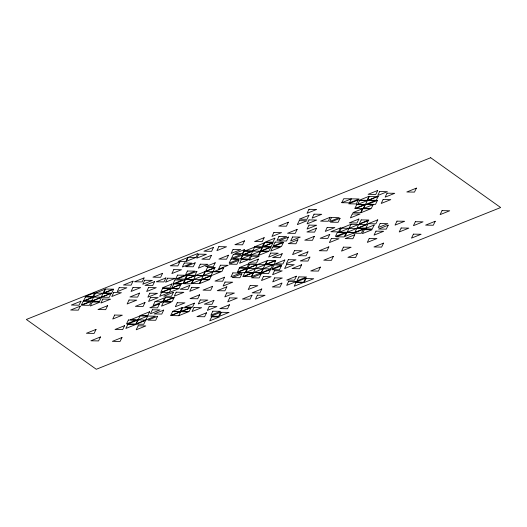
<?xml version="1.0" encoding="UTF-8"?>
<svg xmlns="http://www.w3.org/2000/svg" width="527" height="527" viewBox="0 0 527 527"><rect width="100%" height="100%" fill="white"/><g stroke="black" fill="none" stroke-linecap="round" stroke-linejoin="round"><path stroke-width="0.79" d="M103.18 293.229L83.945 300.924L91.632 301.049L95.486 293.098L105.104 289.251L101.25 297.202L93.562 297.076M140.044 315.93L136.19 323.881L155.419 316.187L140.044 315.93L130.426 319.777L145.808 320.034L147.731 316.062L138.114 319.902M155.01 301.655L153.08 305.627L162.698 301.78L164.622 297.808L155.01 301.655L162.698 301.78M161.637 292.38L159.714 296.352L178.943 288.664L171.255 288.532L161.637 292.38L169.325 292.511L171.255 288.532M188.231 257.347L186.301 261.32L195.919 257.472L197.842 253.5L188.231 257.347L195.919 257.472M203.284 275.634L199.43 283.585L191.742 283.454L195.596 275.502L210.971 275.759L212.901 271.787M178.725 315.699L182.579 307.748L190.273 307.873L171.038 315.568L178.725 315.699L188.343 311.852L180.656 311.72M203.389 275.555L205.313 271.583L214.93 267.736L213 271.708L193.666 279.481M250.786 255.042L254.64 247.091L262.327 247.216L258.474 255.167L243.092 254.91L262.327 247.216M250.793 255.108L248.869 259.08L241.182 258.955M245.786 272.433L247.71 268.454L266.945 260.766L261.168 272.69L245.786 272.433L265.022 264.738M261.32 272.775L263.25 268.796M270.779 268.842L272.709 264.87L257.328 264.607L253.474 272.558L272.709 264.87M341.786 202.704L343.716 198.725L359.098 198.982L349.48 202.829L341.786 202.704L351.404 198.857L349.48 202.829M339.454 232.143L341.384 228.165L350.995 224.318L366.377 224.581L368.307 220.602L339.454 232.143L354.836 232.4L364.453 228.553L341.384 228.165M357.747 204.39L376.983 196.696L369.295 196.571L363.511 208.494L371.199 208.62L373.129 204.647L357.747 204.39L359.677 200.412L375.053 200.675L365.442 204.516M350.995 224.318L347.141 232.269L366.377 224.581M362.919 208.725L360.995 212.697L370.613 208.85L355.514 208.534L365.132 204.693L363.208 208.666M354.836 232.4L358.689 224.449M91.632 301.049L110.868 293.355L95.486 293.098M254.64 247.091L245.022 250.938L260.404 251.195L240.964 258.974L242.888 255.002L250.575 255.127M195.596 275.502L185.978 279.35L201.354 279.606M363.511 208.494L373.129 204.647M191.742 283.454L220.589 271.919L205.313 271.583M247.71 268.454L270.937 268.928L251.616 276.609L253.54 272.637L261.234 272.769M209.252 306.424L207.335 310.396L216.946 306.549L209.252 306.424M206.531 312.788L204.614 316.76L196.92 316.635L206.531 312.788M212.849 311.187L210.932 315.159L220.549 311.312L212.849 311.187M211.63 316.885L209.713 320.857L219.324 317.01L211.63 316.885M220.549 312.327L218.633 316.299L210.932 316.174L220.549 312.327M221.38 312.3L219.463 316.272L229.08 312.419L221.38 312.3M229.469 304.784L227.552 308.756L219.858 308.631L229.469 304.784M252.005 295.192L250.088 299.165L242.394 299.04L252.005 295.192M80.954 301.2L79.03 305.179L71.336 305.047L80.954 301.2M80.269 306.174L78.339 310.153L70.651 310.021L80.269 306.174M83.345 301.009L81.415 304.988L91.033 301.141L83.345 301.009M85.479 296.971L83.549 300.943L93.167 297.096L85.479 296.971M94.689 292.755L92.759 296.734L85.071 296.602L94.689 292.755M91.329 301.352L89.406 305.324L81.711 305.199L91.329 301.352M92.265 302.011L90.334 305.989L99.952 302.142L92.265 302.011M101.507 297.386L99.583 301.365L91.889 301.233L101.507 297.386M105.492 289.053L103.562 293.032L113.18 289.185L105.492 289.053M102.884 299.059L100.953 303.032L110.571 299.184L102.884 299.059M111.131 293.328L109.201 297.3L101.513 297.175L111.131 293.328M113.575 289.204L111.645 293.177L103.957 293.052L113.575 289.204M113.713 292.564L111.783 296.536L121.401 292.689L113.713 292.564M96.019 329.428L94.096 333.407L86.408 333.275L96.019 329.428M107.594 305.686L105.663 309.665L97.976 309.533L107.594 305.686M119.181 287.656L117.257 291.635L126.869 287.788L119.181 287.656M100.486 336.944L98.562 340.923L90.868 340.791L100.486 336.944M114.669 315.054L112.745 319.033L122.356 315.186L114.669 315.054M133.048 281.161L131.118 285.14L123.43 285.008L133.048 281.161M133.015 287.465L131.085 291.444L140.702 287.597L133.015 287.465M129.062 300.008L127.132 303.987L136.75 300.14L129.062 300.008M144.075 277.927L142.152 281.905L134.457 281.774L144.075 277.927M144.714 280.265L142.791 284.244L152.408 280.397L144.714 280.265M139.563 293.117L137.633 297.09L129.945 296.964L139.563 293.117M124.609 325.66L122.679 329.632L114.991 329.5L124.609 325.66M128.404 319.981L126.48 323.96L136.091 320.113L128.404 319.981M127.797 324.48L125.867 328.453L135.485 324.606L127.797 324.48M121.987 337.517L120.057 341.489L112.37 341.364L121.987 337.517M148.588 287.531L146.664 291.51L156.282 287.663L148.588 287.531M154.622 281.556L152.692 285.529L145.004 285.403L154.622 281.556M145.004 302.524L143.074 306.497L135.386 306.371L145.004 302.524M149.793 293.216L147.87 297.188L157.487 293.341L149.793 293.216M137.784 320.047L135.854 324.026L128.166 323.894L137.784 320.047M150.511 297.485L148.581 301.457L158.199 297.61L150.511 297.485M162.566 273.322L160.643 277.294L152.949 277.169L162.566 273.322M138.14 325.798L136.21 329.777L145.827 325.93L138.14 325.798M165.893 277.933L163.963 281.905L156.275 281.78L165.893 277.933M149.628 311.76L147.698 315.732L140.011 315.607L149.628 311.76M145.65 320.297L143.726 324.276L136.032 324.145L145.65 320.297M167.533 278.21L165.603 282.182L175.221 278.335L167.533 278.21M152.362 309.784L150.439 313.763L160.05 309.916L152.362 309.784M162.586 288.532L160.663 292.511L170.28 288.664L162.586 288.532M173.798 269.607L171.874 273.579L181.492 269.732L173.798 269.607M159.47 303.875L157.547 307.847L149.852 307.722L159.47 303.875M179.832 261.926L177.902 265.898L170.214 265.773L179.832 261.926M171.927 283.994L169.997 287.973L162.309 287.841L171.927 283.994M165.577 297.426L163.647 301.398L173.264 297.557L165.577 297.426M163.456 302.149L161.532 306.121L171.15 302.274L163.456 302.149M174.898 279.962L172.975 283.941L182.586 280.094L174.898 279.962M157.613 316.305L155.682 320.278L147.995 320.152L157.613 316.305M177.54 275.127L175.61 279.099L185.227 275.252L177.54 275.127M173.758 283.954L171.828 287.926L181.446 284.079L173.758 283.954M184.285 263.013L182.355 266.985L191.973 263.144L184.285 263.013M187.77 257.551L185.84 261.524L178.152 261.399L187.77 257.551M163.693 310.093L161.769 314.072L154.075 313.94L163.693 310.093M173.403 292.32L171.473 296.299L163.785 296.167L173.403 292.32M176.17 292.195L174.246 296.167L183.864 292.327L176.17 292.195M174.134 297.557L172.204 301.53L164.516 301.398L174.134 297.557M180.847 284.534L178.917 288.506L171.229 288.381L180.847 284.534M187.408 271.016L185.484 274.989L195.102 271.142L187.408 271.016M186.782 275.166L184.858 279.139L177.171 279.014L186.782 275.166M184.891 279.666L182.961 283.638L175.274 283.513L184.891 279.666M185.464 279.573L183.534 283.546L193.152 279.699L185.464 279.573M187.434 275.39L185.511 279.369L195.122 275.522L187.434 275.39M198.732 254.172L196.808 258.151L206.426 254.304L198.732 254.172M195.168 262.802L193.238 266.774L185.55 266.649L195.168 262.802M172.586 311.635L170.656 315.607L180.274 311.76L172.586 311.635M177.256 302.742L175.333 306.721L184.944 302.873L177.256 302.742M189.806 285.41L187.875 289.389L180.188 289.257L189.806 285.41M196.9 271.359L194.97 275.338L187.283 275.206L196.9 271.359M200.26 264.192L198.33 268.164L207.948 264.317L200.26 264.192M193.139 279.857L191.209 283.829L183.521 283.704L193.139 279.857M191.696 287.347L189.773 291.326L199.384 287.478L191.696 287.347M182.151 307.551L180.227 311.523L172.533 311.391L182.151 307.551M213.521 247.361L211.59 251.333L203.903 251.208L213.521 247.361M211.485 255.312L209.562 259.291L201.867 259.159L211.485 255.312M205.082 271.57L203.152 275.549L195.464 275.417L205.082 271.57M201.479 279.653L199.549 283.631L209.166 279.784L201.479 279.653M207.566 267.367L205.635 271.346L215.253 267.499L207.566 267.367M218.85 246.636L216.92 250.608L226.538 246.761L218.85 246.636M191.024 307.696L189.094 311.674L181.407 311.543L191.024 307.696M194.404 303.17L192.474 307.142L184.786 307.017L194.404 303.17M199.647 294.791L197.724 298.769L190.03 298.638L199.647 294.791M215.207 262.769L213.277 266.741L205.589 266.616L215.207 262.769M193.989 307.551L192.065 311.523L201.683 307.676L193.989 307.551M211.432 275.641L209.509 279.613L201.815 279.488L211.432 275.641M200.214 299.949L198.29 303.927L207.901 300.08L200.214 299.949M220.438 265.2L218.507 269.178L228.125 265.331L220.438 265.2M212.638 286.293L210.714 290.265L203.02 290.14L212.638 286.293M228.474 255.226L226.551 259.198L218.863 259.073L228.474 255.226M223.731 267.709L221.808 271.682L214.12 271.557L223.731 267.709M233.072 249.449L231.142 253.421L240.76 249.574L233.072 249.449M231.089 259.126L229.159 263.105L238.777 259.258L231.089 259.126M233.375 254.396L231.445 258.368L241.063 254.521L233.375 254.396M224.594 277.222L222.671 281.194L214.976 281.069L224.594 277.222M213.929 300.318L211.999 304.296L204.311 304.165L213.929 300.318M244.521 240.832L242.598 244.811L234.904 244.68L244.521 240.832M225.036 282.064L223.112 286.036L232.723 282.189L225.036 282.064M238.85 260.305L236.919 264.284L229.232 264.152L238.85 260.305M232.862 272.9L230.931 276.879L240.549 273.032L232.862 272.9M244.344 249.64L242.413 253.619L234.726 253.487L244.344 249.64M226.841 286.84L224.917 290.812L217.223 290.687L226.841 286.84M244.304 251.063L242.374 255.042L251.992 251.195L244.304 251.063M242.651 254.976L240.72 258.955L233.033 258.823L242.651 254.976M241.518 259.258L239.594 263.236L249.205 259.389L241.518 259.258M226.742 292.926L224.812 296.899L234.429 293.058L226.742 292.926M239.357 268.118L237.433 272.09L247.044 268.243L239.357 268.118M229.634 297.893L227.704 301.872L237.321 298.025L229.634 297.893M241.853 273.757L239.923 277.736L232.236 277.604L241.853 273.757M251.386 256.208L249.462 260.186L259.08 256.339L251.386 256.208M248.797 263.816L246.873 267.795L239.186 267.663L248.797 263.816M244.778 272.696L242.848 276.675L252.466 272.828L244.778 272.696M247.176 268.507L245.253 272.479L237.565 272.354L247.176 268.507M249.633 264.35L247.71 268.322L257.328 264.475L249.633 264.35M264.165 237.684L262.242 241.656L254.548 241.531L264.165 237.684M263.987 243.026L262.064 246.998L254.376 246.867L263.987 243.026M262.742 247.018L260.812 250.99L270.43 247.143L262.742 247.018M264.798 242.664L262.874 246.636L272.492 242.789L264.798 242.664M260.661 251.379L258.731 255.351L268.348 251.504L260.661 251.379M258.421 259.126L256.491 263.105L248.803 262.973L258.421 259.126M253.283 272.683L251.359 276.655L243.665 276.53L253.283 272.683M273.888 232.479L271.965 236.452L281.583 232.611L273.888 232.479M250.16 285.555L248.23 289.534L257.848 285.687L250.16 285.555M274.896 238.178L272.966 242.156L265.279 242.025L274.896 238.178M270.885 247.189L268.961 251.168L261.267 251.036L270.885 247.189M272.979 242.789L271.049 246.768L263.362 246.636L272.979 242.789M272.676 247.077L270.746 251.056L280.364 247.209L272.676 247.077M275.134 242.084L273.203 246.056L282.821 242.209L275.134 242.084M270.621 253.085L268.691 257.064L278.309 253.217L270.621 253.085M278.935 236.458L277.011 240.437L286.629 236.59L278.935 236.458M267.518 260.417L265.595 264.396L275.206 260.549L267.518 260.417M261.082 273.968L259.152 277.946L251.465 277.815L261.082 273.968M288.348 222.229L286.424 226.202L278.737 226.07L288.348 222.229M263.428 276.556L261.497 280.529L271.115 276.682L263.428 276.556M257.374 295.179L255.45 299.152L265.068 295.311L257.374 295.179M283.374 242.558L281.451 246.537L273.757 246.405L283.374 242.558M270.529 269.534L268.599 273.513L260.911 273.381L270.529 269.534M261.781 288.98L259.851 292.953L252.163 292.828L261.781 288.98M275.759 260.654L273.836 264.633L266.142 264.501L275.759 260.654M274.007 264.903L272.077 268.875L281.695 265.028L274.007 264.903M288.427 237.038L286.497 241.017L278.809 240.885L288.427 237.038M282.195 253.698L280.265 257.677L272.578 257.545L282.195 253.698M274.521 270.733L272.591 274.712L282.208 270.865L274.521 270.733M299.25 220.635L297.327 224.607L306.938 220.76L299.25 220.635M292.584 236.972L290.66 240.951L300.271 237.104L292.584 236.972M297.136 229.41L295.206 233.382L287.518 233.257L297.136 229.41M274.653 277.881L272.722 281.853L282.34 278.006L274.653 277.881M281.411 265.852L279.481 269.824L271.794 269.699L281.411 265.852M308.98 209.318L307.05 213.29L316.668 209.45L308.98 209.318M284.804 260.015L282.874 263.994L275.186 263.862L284.804 260.015M308.894 215.339L306.971 219.311L299.283 219.186L308.894 215.339M288.302 259.679L286.372 263.658L295.99 259.811L288.302 259.679M297.887 239.785L295.957 243.757L288.269 243.632L297.887 239.785M286.563 264.58L284.633 268.559L294.25 264.712L286.563 264.58M308.987 219.911L307.063 223.883L316.681 220.036L308.987 219.911M294.514 250.654L292.584 254.627L302.202 250.78L294.514 250.654M314.039 214.166L312.116 218.145L321.733 214.298L314.039 214.166M308.987 225.108L307.057 229.08L316.674 225.24L308.987 225.108M281.892 283.111L279.969 287.09L272.281 286.958L281.892 283.111M288.638 281.385L286.708 285.364L296.326 281.517L288.638 281.385M316.536 228.138L314.606 232.117L306.918 231.985L316.536 228.138M314.362 236.327L312.432 240.299L304.744 240.174L314.362 236.327M301.622 264.758L299.698 268.737L292.004 268.605L301.622 264.758M307.966 251.827L306.042 255.806L298.348 255.674L307.966 251.827M296.378 276.201L294.448 280.18L286.76 280.048L296.378 276.201M296.128 282.268L294.198 286.247L303.815 282.4L296.128 282.268M298.914 276.886L296.991 280.858L306.609 277.011L298.914 276.886M309.896 257.084L307.966 261.056L300.278 260.931L309.896 257.084M330.179 217.276L328.255 221.248L320.561 221.123L330.179 217.276M331.516 217.526L329.592 221.505L339.204 217.658L331.516 217.526M327.188 227.44L325.264 231.412L334.882 227.572L327.188 227.44M305.482 278.282L303.552 282.255L295.864 282.129L305.482 278.282M306.062 278.592L304.132 282.564L313.749 278.717L306.062 278.592M329.744 234.436L327.814 238.415L320.126 238.283L329.744 234.436M340.034 218.323L338.11 222.302L330.422 222.17L340.034 218.323M331.325 238.593L329.395 242.572L339.013 238.724L331.325 238.593M328.848 246.88L326.918 250.852L319.23 250.727L328.848 246.88M320.363 267.11L318.433 271.082L310.746 270.957L320.363 267.11M337.326 232.479L335.396 236.458L345.014 232.611L337.326 232.479M340.482 227.895L338.551 231.867L330.864 231.742L340.482 227.895M358.268 199.964L356.338 203.936L348.65 203.811L358.268 199.964M356.713 204.647L354.783 208.626L364.401 204.779L356.713 204.647M352.326 213.903L350.402 217.875L360.02 214.028L352.326 213.903M333.367 256.353L331.437 260.331L323.749 260.2L333.367 256.353M346.041 232.967L344.111 236.946L336.424 236.814L346.041 232.967M347.01 232.473L345.086 236.445L354.704 232.598L347.01 232.473M343.446 247.137L341.522 251.115L351.134 247.268L343.446 247.137M362.55 208.745L360.626 212.724L352.932 212.592L362.55 208.745M368.966 196.334L367.042 200.313L359.348 200.181L368.966 196.334M358.874 219.048L356.944 223.02L349.256 222.888L358.874 219.048M361.199 219.897L359.269 223.876L368.887 220.029L361.199 219.897M354.796 234.759L352.866 238.731L345.178 238.606L354.796 234.759M377.727 190.464L375.797 194.443L368.109 194.311L377.727 190.464M379.657 191.538L377.734 195.517L387.352 191.67L379.657 191.538M378.208 196.334L376.285 200.306L368.59 200.181L378.208 196.334M363.241 229.311L361.318 233.283L353.624 233.158L363.241 229.311M377.451 200.398L375.52 204.371L367.833 204.245L377.451 200.398M364.341 229.647L362.411 233.619L372.029 229.772L364.341 229.647M367.826 224.127L365.903 228.099L358.208 227.974L367.826 224.127M383.142 199.476L381.219 203.448L390.83 199.601L383.142 199.476M357.537 253.507L355.613 257.479L347.919 257.354L357.537 253.507M387.062 193.178L385.132 197.151L394.749 193.304L387.062 193.178M374.177 225.016L372.253 228.995L364.559 228.863L374.177 225.016M377.754 219.864L375.83 223.837L368.142 223.712L377.754 219.864M369.249 238.408L367.326 242.387L376.943 238.54L369.249 238.408M375.975 231.149L374.045 235.128L383.663 231.281L375.975 231.149M380.125 223.547L378.195 227.519L387.813 223.672L380.125 223.547M388.221 225.174L386.291 229.153L378.603 229.021L388.221 225.174M383.557 243.125L381.634 247.097L373.946 246.965L383.557 243.125M396.989 221.149L395.059 225.121L404.677 221.274L396.989 221.149M416.402 188.132L414.479 192.105L406.785 191.98L416.402 188.132M401.166 227.993L399.235 231.972L408.853 228.125L401.166 227.993M415.362 221.702L413.431 225.675L423.049 221.834L415.362 221.702M413.431 234.14L411.508 238.112L421.119 234.265L413.431 234.14M435.216 221.268L433.293 225.24L425.605 225.115L435.216 221.268M442.048 210.642L440.124 214.614L449.742 210.774L442.048 210.642M430.704 157.725L26.35 319.461L96.296 369.275L500.65 207.539L430.704 157.725"/></g></svg>
